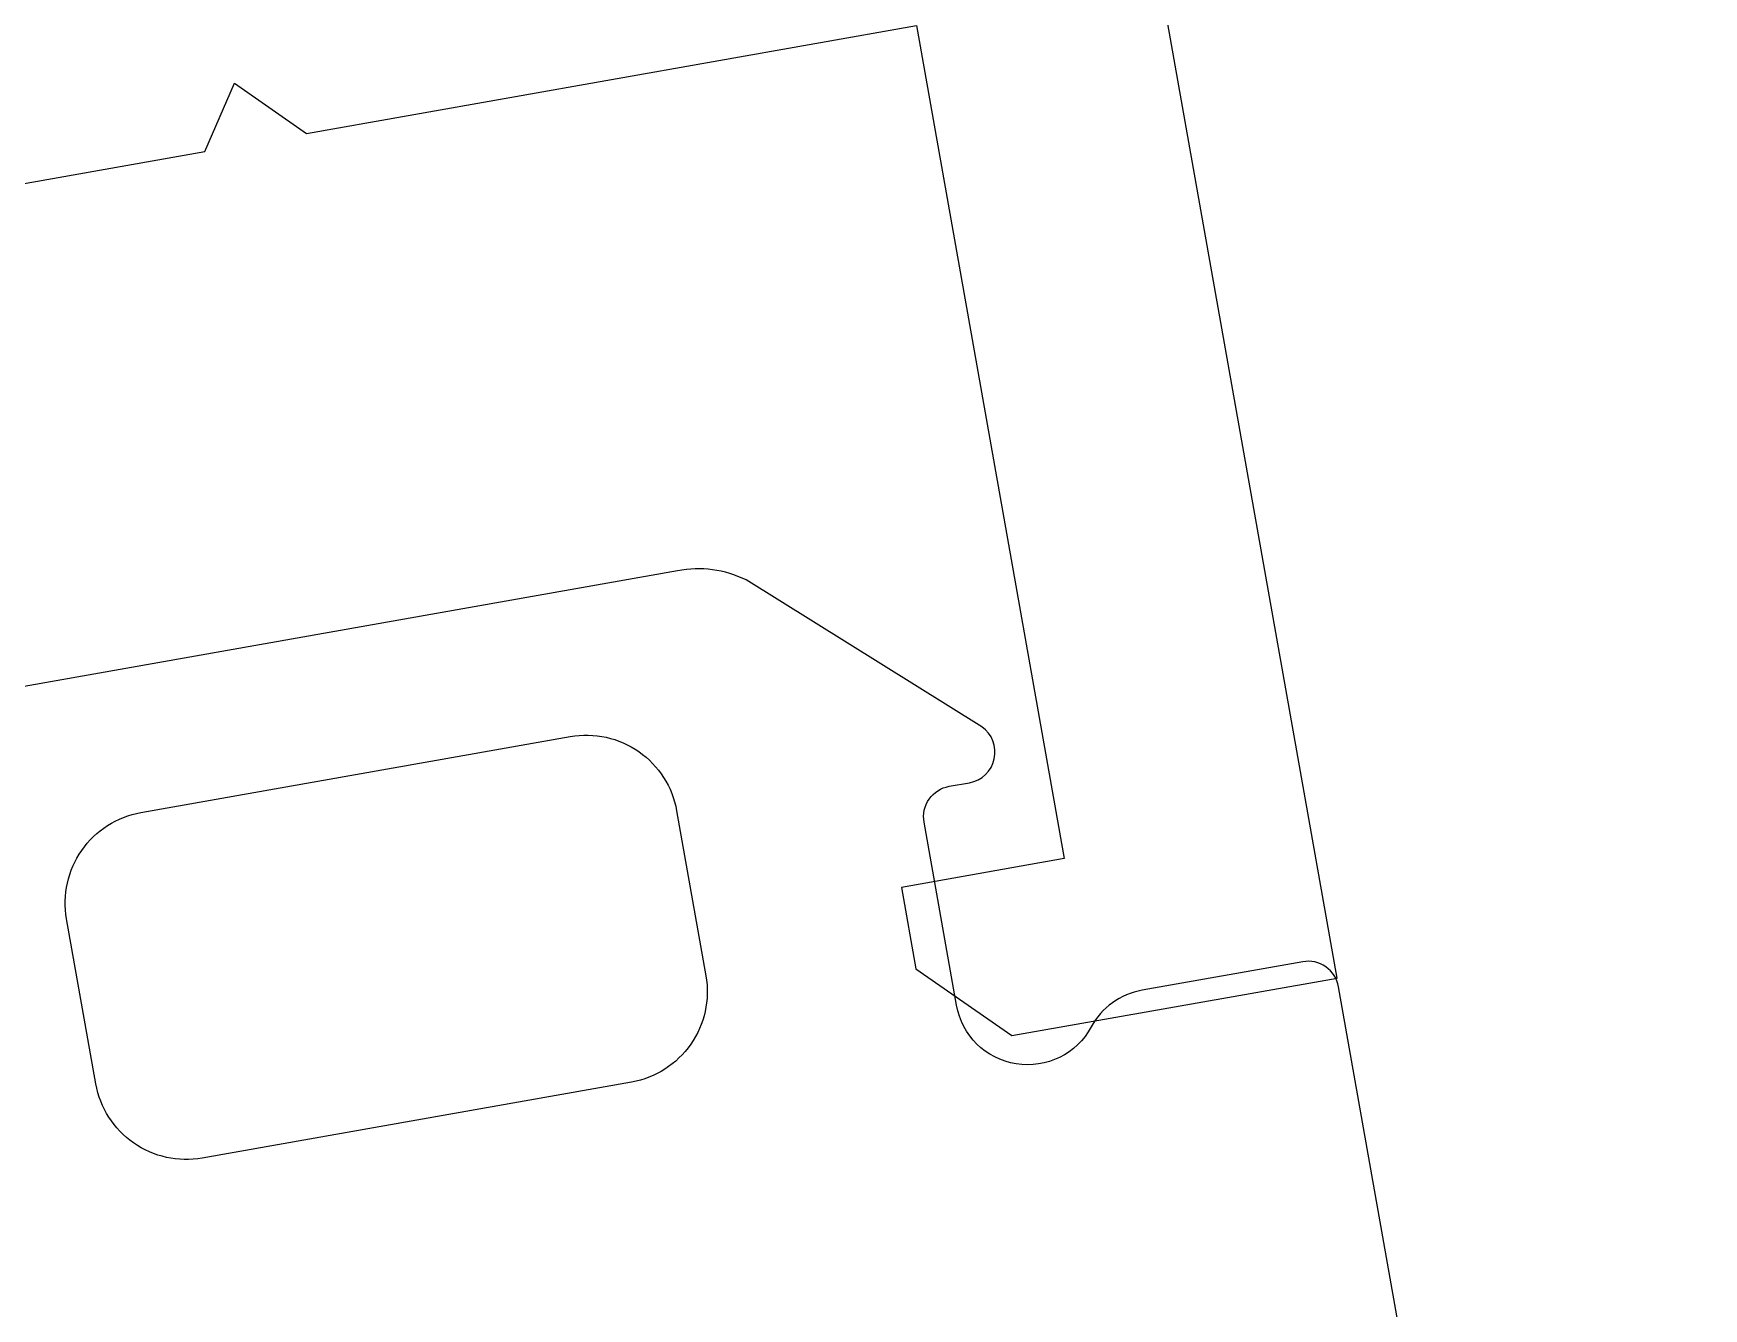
# Model space of a CAD drawing. Header units: millimetres. Extents: x -65527 to 8894748, y -37603 to 223697.
# Drawn here: x -31423.42 to -31413.55, y 101119.33 to 101126.86 of the extents above; entities that cross this region are included whole.
import ezdxf

# ---------------------------------------------------------------- set-up
doc = ezdxf.new("R2010")
doc.units = ezdxf.units.MM
doc.header["$LTSCALE"] = 10
doc.layers.add('Архитектура', color=251, linetype='Continuous')

msp = doc.modelspace()

# ---------------------------------------------------------------- linework, layer by layer
at = {"layer": 'Архитектура', "lineweight": 25, "transparency": 33554684}
for points in [[(-31426.1255, 101125.5015), (-31422.4039, 101126.1611), (-31422.2276, 101126.5638), (-31421.8036, 101126.2675), (-31418.202, 101126.9058), (-31417.3297, 101121.9837), (-31418.2901, 101121.8135), (-31418.205, 101121.3332), (-31417.6397, 101120.9382), (-31415.7188, 101121.2786), (-31416.7614, 101127.1611), (-31417.5745, 101128.2553), (-31420.1533, 101129.5317), (-31420.4147, 101129.6092), (-31424.8566, 101128.8219)], [(-31426.1255, 101125.5015), (-31422.4039, 101126.1611), (-31422.2276, 101126.5638), (-31421.8036, 101126.2675), (-31418.202, 101126.9058), (-31417.3297, 101121.9837), (-31418.2901, 101121.8135), (-31418.205, 101121.3332), (-31417.6397, 101120.9382), (-31415.7188, 101121.2786), (-31416.7614, 101127.1611), (-31417.5745, 101128.2553), (-31420.1533, 101129.5317), (-31420.4147, 101129.6092), (-31424.8566, 101128.8219)], [(-31426.1255, 101125.5015), (-31422.4039, 101126.1611), (-31422.2276, 101126.5638), (-31421.8036, 101126.2675), (-31418.202, 101126.9058), (-31417.3297, 101121.9837), (-31418.2901, 101121.8135), (-31418.205, 101121.3332), (-31417.6397, 101120.9382), (-31415.7188, 101121.2786), (-31416.7614, 101127.1611), (-31417.5745, 101128.2553), (-31420.1533, 101129.5317), (-31420.4147, 101129.6092), (-31424.8566, 101128.8219)], [(-31426.1255, 101125.5015), (-31422.4039, 101126.1611), (-31422.2276, 101126.5638), (-31421.8036, 101126.2675), (-31418.202, 101126.9058), (-31417.3297, 101121.9837), (-31418.2901, 101121.8135), (-31418.205, 101121.3332), (-31417.6397, 101120.9382), (-31415.7188, 101121.2786), (-31416.7614, 101127.1611), (-31417.5745, 101128.2553), (-31420.1533, 101129.5317), (-31420.4147, 101129.6092), (-31424.8566, 101128.8219)], [(-31426.1255, 101125.5015), (-31422.4039, 101126.1611), (-31422.2276, 101126.5638), (-31421.8036, 101126.2675), (-31418.202, 101126.9058), (-31417.3297, 101121.9837), (-31418.2901, 101121.8135), (-31418.205, 101121.3332), (-31417.6397, 101120.9382), (-31415.7188, 101121.2786), (-31416.7614, 101127.1611), (-31417.5745, 101128.2553), (-31420.1533, 101129.5317), (-31420.4147, 101129.6092), (-31424.8566, 101128.8219)], [(-31426.1255, 101125.5015), (-31422.4039, 101126.1611), (-31422.2276, 101126.5638), (-31421.8036, 101126.2675), (-31418.202, 101126.9058), (-31417.3297, 101121.9837), (-31418.2901, 101121.8135), (-31418.205, 101121.3332), (-31417.6397, 101120.9382), (-31415.7188, 101121.2786), (-31416.7614, 101127.1611), (-31417.5745, 101128.2553), (-31420.1533, 101129.5317), (-31420.4147, 101129.6092), (-31424.8566, 101128.8219)], [(-31426.1255, 101125.5015), (-31422.4039, 101126.1611), (-31422.2276, 101126.5638), (-31421.8036, 101126.2675), (-31418.202, 101126.9058), (-31417.3297, 101121.9837), (-31418.2901, 101121.8135), (-31418.205, 101121.3332), (-31417.6397, 101120.9382), (-31415.7188, 101121.2786), (-31416.7614, 101127.1611), (-31417.5745, 101128.2553), (-31420.1533, 101129.5317), (-31420.4147, 101129.6092), (-31424.8566, 101128.8219)], [(-31426.1255, 101125.5015), (-31422.4039, 101126.1611), (-31422.2276, 101126.5638), (-31421.8036, 101126.2675), (-31418.202, 101126.9058), (-31417.3297, 101121.9837), (-31418.2901, 101121.8135), (-31418.205, 101121.3332), (-31417.6397, 101120.9382), (-31415.7188, 101121.2786), (-31416.7614, 101127.1611), (-31417.5745, 101128.2553), (-31420.1533, 101129.5317), (-31420.4147, 101129.6092), (-31424.8566, 101128.8219)], [(-31426.1255, 101125.5015), (-31422.4039, 101126.1611), (-31422.2276, 101126.5638), (-31421.8036, 101126.2675), (-31418.202, 101126.9058), (-31417.3297, 101121.9837), (-31418.2901, 101121.8135), (-31418.205, 101121.3332), (-31417.6397, 101120.9382), (-31415.7188, 101121.2786), (-31416.7614, 101127.1611), (-31417.5745, 101128.2553), (-31420.1533, 101129.5317), (-31420.4147, 101129.6092), (-31424.8566, 101128.8219)], [(-31426.1255, 101125.5015), (-31422.4039, 101126.1611), (-31422.2276, 101126.5638), (-31421.8036, 101126.2675), (-31418.202, 101126.9058), (-31417.3297, 101121.9837), (-31418.2901, 101121.8135), (-31418.205, 101121.3332), (-31417.6397, 101120.9382), (-31415.7188, 101121.2786), (-31416.7614, 101127.1611), (-31417.5745, 101128.2553), (-31420.1533, 101129.5317), (-31420.4147, 101129.6092), (-31424.8566, 101128.8219)], [(-31426.1255, 101125.5015), (-31422.4039, 101126.1611), (-31422.2276, 101126.5638), (-31421.8036, 101126.2675), (-31418.202, 101126.9058), (-31417.3297, 101121.9837), (-31418.2901, 101121.8135), (-31418.205, 101121.3332), (-31417.6397, 101120.9382), (-31415.7188, 101121.2786), (-31416.7614, 101127.1611), (-31417.5745, 101128.2553), (-31420.1533, 101129.5317), (-31420.4147, 101129.6092), (-31424.8566, 101128.8219)], [(-31426.1255, 101125.5015), (-31422.4039, 101126.1611), (-31422.2276, 101126.5638), (-31421.8036, 101126.2675), (-31418.202, 101126.9058), (-31417.3297, 101121.9837), (-31418.2901, 101121.8135), (-31418.205, 101121.3332), (-31417.6397, 101120.9382), (-31415.7188, 101121.2786), (-31416.7614, 101127.1611), (-31417.5745, 101128.2553), (-31420.1533, 101129.5317), (-31420.4147, 101129.6092), (-31424.8566, 101128.8219)], [(-31426.1255, 101125.5015), (-31422.4039, 101126.1611), (-31422.2276, 101126.5638), (-31421.8036, 101126.2675), (-31418.202, 101126.9058), (-31417.3297, 101121.9837), (-31418.2901, 101121.8135), (-31418.205, 101121.3332), (-31417.6397, 101120.9382), (-31415.7188, 101121.2786), (-31416.7614, 101127.1611), (-31417.5745, 101128.2553), (-31420.1533, 101129.5317), (-31420.4147, 101129.6092), (-31424.8566, 101128.8219)], [(-31426.1255, 101125.5015), (-31422.4039, 101126.1611), (-31422.2276, 101126.5638), (-31421.8036, 101126.2675), (-31418.202, 101126.9058), (-31417.3297, 101121.9837), (-31418.2901, 101121.8135), (-31418.205, 101121.3332), (-31417.6397, 101120.9382), (-31415.7188, 101121.2786), (-31416.7614, 101127.1611), (-31417.5745, 101128.2553), (-31420.1533, 101129.5317), (-31420.4147, 101129.6092), (-31424.8566, 101128.8219)], [(-31426.1255, 101125.5015), (-31422.4039, 101126.1611), (-31422.2276, 101126.5638), (-31421.8036, 101126.2675), (-31418.202, 101126.9058), (-31417.3297, 101121.9837), (-31418.2901, 101121.8135), (-31418.205, 101121.3332), (-31417.6397, 101120.9382), (-31415.7188, 101121.2786), (-31416.7614, 101127.1611), (-31417.5745, 101128.2553), (-31420.1533, 101129.5317), (-31420.4147, 101129.6092), (-31424.8566, 101128.8219)], [(-31426.1255, 101125.5015), (-31422.4039, 101126.1611), (-31422.2276, 101126.5638), (-31421.8036, 101126.2675), (-31418.202, 101126.9058), (-31417.3297, 101121.9837), (-31418.2901, 101121.8135), (-31418.205, 101121.3332), (-31417.6397, 101120.9382), (-31415.7188, 101121.2786), (-31416.7614, 101127.1611), (-31417.5745, 101128.2553), (-31420.1533, 101129.5317), (-31420.4147, 101129.6092), (-31424.8566, 101128.8219)], [(-31426.1255, 101125.5015), (-31422.4039, 101126.1611), (-31422.2276, 101126.5638), (-31421.8036, 101126.2675), (-31418.202, 101126.9058), (-31417.3297, 101121.9837), (-31418.2901, 101121.8135), (-31418.205, 101121.3332), (-31417.6397, 101120.9382), (-31415.7188, 101121.2786), (-31416.7614, 101127.1611), (-31417.5745, 101128.2553), (-31420.1533, 101129.5317), (-31420.4147, 101129.6092), (-31424.8566, 101128.8219)], [(-31426.1255, 101125.5015), (-31422.4039, 101126.1611), (-31422.2276, 101126.5638), (-31421.8036, 101126.2675), (-31418.202, 101126.9058), (-31417.3297, 101121.9837), (-31418.2901, 101121.8135), (-31418.205, 101121.3332), (-31417.6397, 101120.9382), (-31415.7188, 101121.2786), (-31416.7614, 101127.1611), (-31417.5745, 101128.2553), (-31420.1533, 101129.5317), (-31420.4147, 101129.6092), (-31424.8566, 101128.8219)], [(-31426.1255, 101125.5015), (-31422.4039, 101126.1611), (-31422.2276, 101126.5638), (-31421.8036, 101126.2675), (-31418.202, 101126.9058), (-31417.3297, 101121.9837), (-31418.2901, 101121.8135), (-31418.205, 101121.3332), (-31417.6397, 101120.9382), (-31415.7188, 101121.2786), (-31416.7614, 101127.1611), (-31417.5745, 101128.2553), (-31420.1533, 101129.5317), (-31420.4147, 101129.6092), (-31424.8566, 101128.8219)], [(-31426.1255, 101125.5015), (-31422.4039, 101126.1611), (-31422.2276, 101126.5638), (-31421.8036, 101126.2675), (-31418.202, 101126.9058), (-31417.3297, 101121.9837), (-31418.2901, 101121.8135), (-31418.205, 101121.3332), (-31417.6397, 101120.9382), (-31415.7188, 101121.2786), (-31416.7614, 101127.1611), (-31417.5745, 101128.2553), (-31420.1533, 101129.5317), (-31420.4147, 101129.6092), (-31424.8566, 101128.8219)], [(-31426.1255, 101125.5015), (-31422.4039, 101126.1611), (-31422.2276, 101126.5638), (-31421.8036, 101126.2675), (-31418.202, 101126.9058), (-31417.3297, 101121.9837), (-31418.2901, 101121.8135), (-31418.205, 101121.3332), (-31417.6397, 101120.9382), (-31415.7188, 101121.2786), (-31416.7614, 101127.1611), (-31417.5745, 101128.2553), (-31420.1533, 101129.5317), (-31420.4147, 101129.6092), (-31424.8566, 101128.8219)], [(-31426.1255, 101125.5015), (-31422.4039, 101126.1611), (-31422.2276, 101126.5638), (-31421.8036, 101126.2675), (-31418.202, 101126.9058), (-31417.3297, 101121.9837), (-31418.2901, 101121.8135), (-31418.205, 101121.3332), (-31417.6397, 101120.9382), (-31415.7188, 101121.2786), (-31416.7614, 101127.1611), (-31417.5745, 101128.2553), (-31420.1533, 101129.5317), (-31420.4147, 101129.6092), (-31424.8566, 101128.8219)], [(-31426.1255, 101125.5015), (-31422.4039, 101126.1611), (-31422.2276, 101126.5638), (-31421.8036, 101126.2675), (-31418.202, 101126.9058), (-31417.3297, 101121.9837), (-31418.2901, 101121.8135), (-31418.205, 101121.3332), (-31417.6397, 101120.9382), (-31415.7188, 101121.2786), (-31416.7614, 101127.1611), (-31417.5745, 101128.2553), (-31420.1533, 101129.5317), (-31420.4147, 101129.6092), (-31424.8566, 101128.8219)], [(-31426.1255, 101125.5015), (-31422.4039, 101126.1611), (-31422.2276, 101126.5638), (-31421.8036, 101126.2675), (-31418.202, 101126.9058), (-31417.3297, 101121.9837), (-31418.2901, 101121.8135), (-31418.205, 101121.3332), (-31417.6397, 101120.9382), (-31415.7188, 101121.2786), (-31416.7614, 101127.1611), (-31417.5745, 101128.2553), (-31420.1533, 101129.5317), (-31420.4147, 101129.6092), (-31424.8566, 101128.8219)], [(-31426.1255, 101125.5015), (-31422.4039, 101126.1611), (-31422.2276, 101126.5638), (-31421.8036, 101126.2675), (-31418.202, 101126.9058), (-31417.3297, 101121.9837), (-31418.2901, 101121.8135), (-31418.205, 101121.3332), (-31417.6397, 101120.9382), (-31415.7188, 101121.2786), (-31416.7614, 101127.1611), (-31417.5745, 101128.2553), (-31420.1533, 101129.5317), (-31420.4147, 101129.6092), (-31424.8566, 101128.8219)], [(-31426.1255, 101125.5015), (-31422.4039, 101126.1611), (-31422.2276, 101126.5638), (-31421.8036, 101126.2675), (-31418.202, 101126.9058), (-31417.3297, 101121.9837), (-31418.2901, 101121.8135), (-31418.205, 101121.3332), (-31417.6397, 101120.9382), (-31415.7188, 101121.2786), (-31416.7614, 101127.1611), (-31417.5745, 101128.2553), (-31420.1533, 101129.5317), (-31420.4147, 101129.6092), (-31424.8566, 101128.8219)], [(-31426.1255, 101125.5015), (-31422.4039, 101126.1611), (-31422.2276, 101126.5638), (-31421.8036, 101126.2675), (-31418.202, 101126.9058), (-31417.3297, 101121.9837), (-31418.2901, 101121.8135), (-31418.205, 101121.3332), (-31417.6397, 101120.9382), (-31415.7188, 101121.2786), (-31416.7614, 101127.1611), (-31417.5745, 101128.2553), (-31420.1533, 101129.5317), (-31420.4147, 101129.6092), (-31424.8566, 101128.8219)], [(-31426.1255, 101125.5015), (-31422.4039, 101126.1611), (-31422.2276, 101126.5638), (-31421.8036, 101126.2675), (-31418.202, 101126.9058), (-31417.3297, 101121.9837), (-31418.2901, 101121.8135), (-31418.205, 101121.3332), (-31417.6397, 101120.9382), (-31415.7188, 101121.2786), (-31416.7614, 101127.1611), (-31417.5745, 101128.2553), (-31420.1533, 101129.5317), (-31420.4147, 101129.6092), (-31424.8566, 101128.8219)], [(-31426.1255, 101125.5015), (-31422.4039, 101126.1611), (-31422.2276, 101126.5638), (-31421.8036, 101126.2675), (-31418.202, 101126.9058), (-31417.3297, 101121.9837), (-31418.2901, 101121.8135), (-31418.205, 101121.3332), (-31417.6397, 101120.9382), (-31415.7188, 101121.2786), (-31416.7614, 101127.1611), (-31417.5745, 101128.2553), (-31420.1533, 101129.5317), (-31420.4147, 101129.6092), (-31424.8566, 101128.8219)], [(-31426.1255, 101125.5015), (-31422.4039, 101126.1611), (-31422.2276, 101126.5638), (-31421.8036, 101126.2675), (-31418.202, 101126.9058), (-31417.3297, 101121.9837), (-31418.2901, 101121.8135), (-31418.205, 101121.3332), (-31417.6397, 101120.9382), (-31415.7188, 101121.2786), (-31416.7614, 101127.1611), (-31417.5745, 101128.2553), (-31420.1533, 101129.5317), (-31420.4147, 101129.6092), (-31424.8566, 101128.8219)], [(-31426.1255, 101125.5015), (-31422.4039, 101126.1611), (-31422.2276, 101126.5638), (-31421.8036, 101126.2675), (-31418.202, 101126.9058), (-31417.3297, 101121.9837), (-31418.2901, 101121.8135), (-31418.205, 101121.3332), (-31417.6397, 101120.9382), (-31415.7188, 101121.2786), (-31416.7614, 101127.1611), (-31417.5745, 101128.2553), (-31420.1533, 101129.5317), (-31420.4147, 101129.6092), (-31424.8566, 101128.8219)], [(-31426.1255, 101125.5015), (-31422.4039, 101126.1611), (-31422.2276, 101126.5638), (-31421.8036, 101126.2675), (-31418.202, 101126.9058), (-31417.3297, 101121.9837), (-31418.2901, 101121.8135), (-31418.205, 101121.3332), (-31417.6397, 101120.9382), (-31415.7188, 101121.2786), (-31416.7614, 101127.1611), (-31417.5745, 101128.2553), (-31420.1533, 101129.5317), (-31420.4147, 101129.6092), (-31424.8566, 101128.8219)], [(-31426.1255, 101125.5015), (-31422.4039, 101126.1611), (-31422.2276, 101126.5638), (-31421.8036, 101126.2675), (-31418.202, 101126.9058), (-31417.3297, 101121.9837), (-31418.2901, 101121.8135), (-31418.205, 101121.3332), (-31417.6397, 101120.9382), (-31415.7188, 101121.2786), (-31416.7614, 101127.1611), (-31417.5745, 101128.2553), (-31420.1533, 101129.5317), (-31420.4147, 101129.6092), (-31424.8566, 101128.8219)], [(-31415.7096, 101121.2266), (-31415.7096, 101121.2266)], [(-31415.7096, 101121.2266), (-31415.7096, 101121.2266)], [(-31415.7096, 101121.2266), (-31415.7096, 101121.2266)], [(-31415.7096, 101121.2266), (-31415.7096, 101121.2266)], [(-31415.7096, 101121.2266), (-31415.7096, 101121.2266)], [(-31415.7096, 101121.2266), (-31415.7096, 101121.2266)], [(-31415.7096, 101121.2266), (-31415.7096, 101121.2266)], [(-31415.7096, 101121.2266), (-31415.7096, 101121.2266)], [(-31415.7096, 101121.2266), (-31415.7096, 101121.2266)], [(-31415.7096, 101121.2266), (-31415.7096, 101121.2266)], [(-31415.7096, 101121.2266), (-31415.7096, 101121.2266)], [(-31415.7096, 101121.2266), (-31415.7096, 101121.2266)], [(-31415.7096, 101121.2266), (-31415.7096, 101121.2266)], [(-31415.7096, 101121.2266), (-31415.7096, 101121.2266)], [(-31415.7096, 101121.2266), (-31415.7096, 101121.2266)], [(-31415.7096, 101121.2266), (-31415.7096, 101121.2266)], [(-31415.7096, 101121.2266), (-31415.7096, 101121.2266)], [(-31415.7096, 101121.2266), (-31415.7096, 101121.2266)], [(-31415.7096, 101121.2266), (-31415.7096, 101121.2266)], [(-31415.7096, 101121.2266), (-31415.7096, 101121.2266)], [(-31415.7096, 101121.2266), (-31415.7096, 101121.2266)], [(-31415.7096, 101121.2266), (-31415.7096, 101121.2266)], [(-31415.7096, 101121.2266), (-31415.7096, 101121.2266)], [(-31415.7096, 101121.2266), (-31415.7096, 101121.2266)], [(-31415.7096, 101121.2266), (-31415.7096, 101121.2266)], [(-31415.7096, 101121.2266), (-31415.7096, 101121.2266)], [(-31415.7096, 101121.2266), (-31415.7096, 101121.2266)], [(-31415.7096, 101121.2266), (-31415.7096, 101121.2266)], [(-31415.7096, 101121.2266), (-31415.7096, 101121.2266)], [(-31415.7096, 101121.2266), (-31415.7096, 101121.2266)], [(-31415.7096, 101121.2266), (-31415.7096, 101121.2266)], [(-31415.7096, 101121.2266), (-31415.7096, 101121.2266)]]:
    msp.add_lwpolyline(points, dxfattribs=at)
msp.add_lwpolyline([(-31414.1393, 101112.3668), (-31415.7096, 101121.2266, 0.414214), (-31415.9215, 101121.3748), (-31416.8695, 101121.2067, 0.228752), (-31417.1703, 101120.9897, -0.710164), (-31417.9658, 101121.1184), (-31418.1573, 101122.1989, -0.4144), (-31418.0091, 101122.4109), (-31417.8891, 101122.4321, 0.66825), (-31417.8163, 101122.7622), (-31419.2083, 101123.6298, 0.164348), (-31419.6122, 101123.6841), (-31423.6939, 101122.9607, 0.164348), (-31424.0546, 101122.7708), (-31425.0637, 101121.4776, 0.66825), (-31424.8819, 101121.1928), (-31424.7618, 101121.214, -0.4144), (-31424.5498, 101121.0659), (-31424.3583, 101119.9854, -0.710164), (-31425.0611, 101119.5912, 0.228752), (-31425.4182, 101119.6916), (-31426.4986, 101119.5001, 0.4144), (-31426.6468, 101119.2881)], format="xyb", dxfattribs=at)
msp.add_lwpolyline([(-31414.1393, 101112.3668), (-31415.7096, 101121.2266, 0.414214), (-31415.9215, 101121.3748), (-31416.8695, 101121.2067, 0.228752), (-31417.1703, 101120.9897, -0.710164), (-31417.9658, 101121.1184), (-31418.1573, 101122.1989, -0.4144), (-31418.0091, 101122.4109), (-31417.8891, 101122.4321, 0.66825), (-31417.8163, 101122.7622), (-31419.2083, 101123.6298, 0.164348), (-31419.6122, 101123.6841), (-31423.6939, 101122.9607, 0.164348), (-31424.0546, 101122.7708), (-31425.0637, 101121.4776, 0.66825), (-31424.8819, 101121.1928), (-31424.7618, 101121.214, -0.4144), (-31424.5498, 101121.0659), (-31424.3583, 101119.9854, -0.710164), (-31425.0611, 101119.5912, 0.228752), (-31425.4182, 101119.6916), (-31426.4986, 101119.5001, 0.4144), (-31426.6468, 101119.2881)], format="xyb", dxfattribs=at)
msp.add_lwpolyline([(-31414.1393, 101112.3668), (-31415.7096, 101121.2266, 0.414214), (-31415.9215, 101121.3748), (-31416.8695, 101121.2067, 0.228752), (-31417.1703, 101120.9897, -0.710164), (-31417.9658, 101121.1184), (-31418.1573, 101122.1989, -0.4144), (-31418.0091, 101122.4109), (-31417.8891, 101122.4321, 0.66825), (-31417.8163, 101122.7622), (-31419.2083, 101123.6298, 0.164348), (-31419.6122, 101123.6841), (-31423.6939, 101122.9607, 0.164348), (-31424.0546, 101122.7708), (-31425.0637, 101121.4776, 0.66825), (-31424.8819, 101121.1928), (-31424.7618, 101121.214, -0.4144), (-31424.5498, 101121.0659), (-31424.3583, 101119.9854, -0.710164), (-31425.0611, 101119.5912, 0.228752), (-31425.4182, 101119.6916), (-31426.4986, 101119.5001, 0.4144), (-31426.6468, 101119.2881)], format="xyb", dxfattribs=at)
msp.add_lwpolyline([(-31414.1393, 101112.3668), (-31415.7096, 101121.2266, 0.414214), (-31415.9215, 101121.3748), (-31416.8695, 101121.2067, 0.228752), (-31417.1703, 101120.9897, -0.710164), (-31417.9658, 101121.1184), (-31418.1573, 101122.1989, -0.4144), (-31418.0091, 101122.4109), (-31417.8891, 101122.4321, 0.66825), (-31417.8163, 101122.7622), (-31419.2083, 101123.6298, 0.164348), (-31419.6122, 101123.6841), (-31423.6939, 101122.9607, 0.164348), (-31424.0546, 101122.7708), (-31425.0637, 101121.4776, 0.66825), (-31424.8819, 101121.1928), (-31424.7618, 101121.214, -0.4144), (-31424.5498, 101121.0659), (-31424.3583, 101119.9854, -0.710164), (-31425.0611, 101119.5912, 0.228752), (-31425.4182, 101119.6916), (-31426.4986, 101119.5001, 0.4144), (-31426.6468, 101119.2881)], format="xyb", dxfattribs=at)
msp.add_lwpolyline([(-31414.1393, 101112.3668), (-31415.7096, 101121.2266, 0.414214), (-31415.9215, 101121.3748), (-31416.8695, 101121.2067, 0.228752), (-31417.1703, 101120.9897, -0.710164), (-31417.9658, 101121.1184), (-31418.1573, 101122.1989, -0.4144), (-31418.0091, 101122.4109), (-31417.8891, 101122.4321, 0.66825), (-31417.8163, 101122.7622), (-31419.2083, 101123.6298, 0.164348), (-31419.6122, 101123.6841), (-31423.6939, 101122.9607, 0.164348), (-31424.0546, 101122.7708), (-31425.0637, 101121.4776, 0.66825), (-31424.8819, 101121.1928), (-31424.7618, 101121.214, -0.4144), (-31424.5498, 101121.0659), (-31424.3583, 101119.9854, -0.710164), (-31425.0611, 101119.5912, 0.228752), (-31425.4182, 101119.6916), (-31426.4986, 101119.5001, 0.4144), (-31426.6468, 101119.2881)], format="xyb", dxfattribs=at)
msp.add_lwpolyline([(-31414.1393, 101112.3668), (-31415.7096, 101121.2266, 0.414214), (-31415.9215, 101121.3748), (-31416.8695, 101121.2067, 0.228752), (-31417.1703, 101120.9897, -0.710164), (-31417.9658, 101121.1184), (-31418.1573, 101122.1989, -0.4144), (-31418.0091, 101122.4109), (-31417.8891, 101122.4321, 0.66825), (-31417.8163, 101122.7622), (-31419.2083, 101123.6298, 0.164348), (-31419.6122, 101123.6841), (-31423.6939, 101122.9607, 0.164348), (-31424.0546, 101122.7708), (-31425.0637, 101121.4776, 0.66825), (-31424.8819, 101121.1928), (-31424.7618, 101121.214, -0.4144), (-31424.5498, 101121.0659), (-31424.3583, 101119.9854, -0.710164), (-31425.0611, 101119.5912, 0.228752), (-31425.4182, 101119.6916), (-31426.4986, 101119.5001, 0.4144), (-31426.6468, 101119.2881)], format="xyb", dxfattribs=at)
msp.add_lwpolyline([(-31414.1393, 101112.3668), (-31415.7096, 101121.2266, 0.414214), (-31415.9215, 101121.3748), (-31416.8695, 101121.2067, 0.228752), (-31417.1703, 101120.9897, -0.710164), (-31417.9658, 101121.1184), (-31418.1573, 101122.1989, -0.4144), (-31418.0091, 101122.4109), (-31417.8891, 101122.4321, 0.66825), (-31417.8163, 101122.7622), (-31419.2083, 101123.6298, 0.164348), (-31419.6122, 101123.6841), (-31423.6939, 101122.9607, 0.164348), (-31424.0546, 101122.7708), (-31425.0637, 101121.4776, 0.66825), (-31424.8819, 101121.1928), (-31424.7618, 101121.214, -0.4144), (-31424.5498, 101121.0659), (-31424.3583, 101119.9854, -0.710164), (-31425.0611, 101119.5912, 0.228752), (-31425.4182, 101119.6916), (-31426.4986, 101119.5001, 0.4144), (-31426.6468, 101119.2881)], format="xyb", dxfattribs=at)
msp.add_lwpolyline([(-31414.1393, 101112.3668), (-31415.7096, 101121.2266, 0.414214), (-31415.9215, 101121.3748), (-31416.8695, 101121.2067, 0.228752), (-31417.1703, 101120.9897, -0.710164), (-31417.9658, 101121.1184), (-31418.1573, 101122.1989, -0.4144), (-31418.0091, 101122.4109), (-31417.8891, 101122.4321, 0.66825), (-31417.8163, 101122.7622), (-31419.2083, 101123.6298, 0.164348), (-31419.6122, 101123.6841), (-31423.6939, 101122.9607, 0.164348), (-31424.0546, 101122.7708), (-31425.0637, 101121.4776, 0.66825), (-31424.8819, 101121.1928), (-31424.7618, 101121.214, -0.4144), (-31424.5498, 101121.0659), (-31424.3583, 101119.9854, -0.710164), (-31425.0611, 101119.5912, 0.228752), (-31425.4182, 101119.6916), (-31426.4986, 101119.5001, 0.4144), (-31426.6468, 101119.2881)], format="xyb", dxfattribs=at)
msp.add_lwpolyline([(-31414.1393, 101112.3668), (-31415.7096, 101121.2266, 0.414214), (-31415.9215, 101121.3748), (-31416.8695, 101121.2067, 0.228752), (-31417.1703, 101120.9897, -0.710164), (-31417.9658, 101121.1184), (-31418.1573, 101122.1989, -0.4144), (-31418.0091, 101122.4109), (-31417.8891, 101122.4321, 0.66825), (-31417.8163, 101122.7622), (-31419.2083, 101123.6298, 0.164348), (-31419.6122, 101123.6841), (-31423.6939, 101122.9607, 0.164348), (-31424.0546, 101122.7708), (-31425.0637, 101121.4776, 0.66825), (-31424.8819, 101121.1928), (-31424.7618, 101121.214, -0.4144), (-31424.5498, 101121.0659), (-31424.3583, 101119.9854, -0.710164), (-31425.0611, 101119.5912, 0.228752), (-31425.4182, 101119.6916), (-31426.4986, 101119.5001, 0.4144), (-31426.6468, 101119.2881)], format="xyb", dxfattribs=at)
msp.add_lwpolyline([(-31414.1393, 101112.3668), (-31415.7096, 101121.2266, 0.414214), (-31415.9215, 101121.3748), (-31416.8695, 101121.2067, 0.228752), (-31417.1703, 101120.9897, -0.710164), (-31417.9658, 101121.1184), (-31418.1573, 101122.1989, -0.4144), (-31418.0091, 101122.4109), (-31417.8891, 101122.4321, 0.66825), (-31417.8163, 101122.7622), (-31419.2083, 101123.6298, 0.164348), (-31419.6122, 101123.6841), (-31423.6939, 101122.9607, 0.164348), (-31424.0546, 101122.7708), (-31425.0637, 101121.4776, 0.66825), (-31424.8819, 101121.1928), (-31424.7618, 101121.214, -0.4144), (-31424.5498, 101121.0659), (-31424.3583, 101119.9854, -0.710164), (-31425.0611, 101119.5912, 0.228752), (-31425.4182, 101119.6916), (-31426.4986, 101119.5001, 0.4144), (-31426.6468, 101119.2881)], format="xyb", dxfattribs=at)
msp.add_lwpolyline([(-31414.1393, 101112.3668), (-31415.7096, 101121.2266, 0.414214), (-31415.9215, 101121.3748), (-31416.8695, 101121.2067, 0.228752), (-31417.1703, 101120.9897, -0.710164), (-31417.9658, 101121.1184), (-31418.1573, 101122.1989, -0.4144), (-31418.0091, 101122.4109), (-31417.8891, 101122.4321, 0.66825), (-31417.8163, 101122.7622), (-31419.2083, 101123.6298, 0.164348), (-31419.6122, 101123.6841), (-31423.6939, 101122.9607, 0.164348), (-31424.0546, 101122.7708), (-31425.0637, 101121.4776, 0.66825), (-31424.8819, 101121.1928), (-31424.7618, 101121.214, -0.4144), (-31424.5498, 101121.0659), (-31424.3583, 101119.9854, -0.710164), (-31425.0611, 101119.5912, 0.228752), (-31425.4182, 101119.6916), (-31426.4986, 101119.5001, 0.4144), (-31426.6468, 101119.2881)], format="xyb", dxfattribs=at)
msp.add_lwpolyline([(-31414.1393, 101112.3668), (-31415.7096, 101121.2266, 0.414214), (-31415.9215, 101121.3748), (-31416.8695, 101121.2067, 0.228752), (-31417.1703, 101120.9897, -0.710164), (-31417.9658, 101121.1184), (-31418.1573, 101122.1989, -0.4144), (-31418.0091, 101122.4109), (-31417.8891, 101122.4321, 0.66825), (-31417.8163, 101122.7622), (-31419.2083, 101123.6298, 0.164348), (-31419.6122, 101123.6841), (-31423.6939, 101122.9607, 0.164348), (-31424.0546, 101122.7708), (-31425.0637, 101121.4776, 0.66825), (-31424.8819, 101121.1928), (-31424.7618, 101121.214, -0.4144), (-31424.5498, 101121.0659), (-31424.3583, 101119.9854, -0.710164), (-31425.0611, 101119.5912, 0.228752), (-31425.4182, 101119.6916), (-31426.4986, 101119.5001, 0.4144), (-31426.6468, 101119.2881)], format="xyb", dxfattribs=at)
msp.add_lwpolyline([(-31414.1393, 101112.3668), (-31415.7096, 101121.2266, 0.414214), (-31415.9215, 101121.3748), (-31416.8695, 101121.2067, 0.228752), (-31417.1703, 101120.9897, -0.710164), (-31417.9658, 101121.1184), (-31418.1573, 101122.1989, -0.4144), (-31418.0091, 101122.4109), (-31417.8891, 101122.4321, 0.66825), (-31417.8163, 101122.7622), (-31419.2083, 101123.6298, 0.164348), (-31419.6122, 101123.6841), (-31423.6939, 101122.9607, 0.164348), (-31424.0546, 101122.7708), (-31425.0637, 101121.4776, 0.66825), (-31424.8819, 101121.1928), (-31424.7618, 101121.214, -0.4144), (-31424.5498, 101121.0659), (-31424.3583, 101119.9854, -0.710164), (-31425.0611, 101119.5912, 0.228752), (-31425.4182, 101119.6916), (-31426.4986, 101119.5001, 0.4144), (-31426.6468, 101119.2881)], format="xyb", dxfattribs=at)
msp.add_lwpolyline([(-31414.1393, 101112.3668), (-31415.7096, 101121.2266, 0.414214), (-31415.9215, 101121.3748), (-31416.8695, 101121.2067, 0.228752), (-31417.1703, 101120.9897, -0.710164), (-31417.9658, 101121.1184), (-31418.1573, 101122.1989, -0.4144), (-31418.0091, 101122.4109), (-31417.8891, 101122.4321, 0.66825), (-31417.8163, 101122.7622), (-31419.2083, 101123.6298, 0.164348), (-31419.6122, 101123.6841), (-31423.6939, 101122.9607, 0.164348), (-31424.0546, 101122.7708), (-31425.0637, 101121.4776, 0.66825), (-31424.8819, 101121.1928), (-31424.7618, 101121.214, -0.4144), (-31424.5498, 101121.0659), (-31424.3583, 101119.9854, -0.710164), (-31425.0611, 101119.5912, 0.228752), (-31425.4182, 101119.6916), (-31426.4986, 101119.5001, 0.4144), (-31426.6468, 101119.2881)], format="xyb", dxfattribs=at)
msp.add_lwpolyline([(-31414.1393, 101112.3668), (-31415.7096, 101121.2266, 0.414214), (-31415.9215, 101121.3748), (-31416.8695, 101121.2067, 0.228752), (-31417.1703, 101120.9897, -0.710164), (-31417.9658, 101121.1184), (-31418.1573, 101122.1989, -0.4144), (-31418.0091, 101122.4109), (-31417.8891, 101122.4321, 0.66825), (-31417.8163, 101122.7622), (-31419.2083, 101123.6298, 0.164348), (-31419.6122, 101123.6841), (-31423.6939, 101122.9607, 0.164348), (-31424.0546, 101122.7708), (-31425.0637, 101121.4776, 0.66825), (-31424.8819, 101121.1928), (-31424.7618, 101121.214, -0.4144), (-31424.5498, 101121.0659), (-31424.3583, 101119.9854, -0.710164), (-31425.0611, 101119.5912, 0.228752), (-31425.4182, 101119.6916), (-31426.4986, 101119.5001, 0.4144), (-31426.6468, 101119.2881)], format="xyb", dxfattribs=at)
msp.add_lwpolyline([(-31414.1393, 101112.3668), (-31415.7096, 101121.2266, 0.414214), (-31415.9215, 101121.3748), (-31416.8695, 101121.2067, 0.228752), (-31417.1703, 101120.9897, -0.710164), (-31417.9658, 101121.1184), (-31418.1573, 101122.1989, -0.4144), (-31418.0091, 101122.4109), (-31417.8891, 101122.4321, 0.66825), (-31417.8163, 101122.7622), (-31419.2083, 101123.6298, 0.164348), (-31419.6122, 101123.6841), (-31423.6939, 101122.9607, 0.164348), (-31424.0546, 101122.7708), (-31425.0637, 101121.4776, 0.66825), (-31424.8819, 101121.1928), (-31424.7618, 101121.214, -0.4144), (-31424.5498, 101121.0659), (-31424.3583, 101119.9854, -0.710164), (-31425.0611, 101119.5912, 0.228752), (-31425.4182, 101119.6916), (-31426.4986, 101119.5001, 0.4144), (-31426.6468, 101119.2881)], format="xyb", dxfattribs=at)
msp.add_lwpolyline([(-31414.1393, 101112.3668), (-31415.7096, 101121.2266, 0.414214), (-31415.9215, 101121.3748), (-31416.8695, 101121.2067, 0.228752), (-31417.1703, 101120.9897, -0.710164), (-31417.9658, 101121.1184), (-31418.1573, 101122.1989, -0.4144), (-31418.0091, 101122.4109), (-31417.8891, 101122.4321, 0.66825), (-31417.8163, 101122.7622), (-31419.2083, 101123.6298, 0.164348), (-31419.6122, 101123.6841), (-31423.6939, 101122.9607, 0.164348), (-31424.0546, 101122.7708), (-31425.0637, 101121.4776, 0.66825), (-31424.8819, 101121.1928), (-31424.7618, 101121.214, -0.4144), (-31424.5498, 101121.0659), (-31424.3583, 101119.9854, -0.710164), (-31425.0611, 101119.5912, 0.228752), (-31425.4182, 101119.6916), (-31426.4986, 101119.5001, 0.4144), (-31426.6468, 101119.2881)], format="xyb", dxfattribs=at)
msp.add_lwpolyline([(-31414.1393, 101112.3668), (-31415.7096, 101121.2266, 0.414214), (-31415.9215, 101121.3748), (-31416.8695, 101121.2067, 0.228752), (-31417.1703, 101120.9897, -0.710164), (-31417.9658, 101121.1184), (-31418.1573, 101122.1989, -0.4144), (-31418.0091, 101122.4109), (-31417.8891, 101122.4321, 0.66825), (-31417.8163, 101122.7622), (-31419.2083, 101123.6298, 0.164348), (-31419.6122, 101123.6841), (-31423.6939, 101122.9607, 0.164348), (-31424.0546, 101122.7708), (-31425.0637, 101121.4776, 0.66825), (-31424.8819, 101121.1928), (-31424.7618, 101121.214, -0.4144), (-31424.5498, 101121.0659), (-31424.3583, 101119.9854, -0.710164), (-31425.0611, 101119.5912, 0.228752), (-31425.4182, 101119.6916), (-31426.4986, 101119.5001, 0.4144), (-31426.6468, 101119.2881)], format="xyb", dxfattribs=at)
msp.add_lwpolyline([(-31414.1393, 101112.3668), (-31415.7096, 101121.2266, 0.414214), (-31415.9215, 101121.3748), (-31416.8695, 101121.2067, 0.228752), (-31417.1703, 101120.9897, -0.710164), (-31417.9658, 101121.1184), (-31418.1573, 101122.1989, -0.4144), (-31418.0091, 101122.4109), (-31417.8891, 101122.4321, 0.66825), (-31417.8163, 101122.7622), (-31419.2083, 101123.6298, 0.164348), (-31419.6122, 101123.6841), (-31423.6939, 101122.9607, 0.164348), (-31424.0546, 101122.7708), (-31425.0637, 101121.4776, 0.66825), (-31424.8819, 101121.1928), (-31424.7618, 101121.214, -0.4144), (-31424.5498, 101121.0659), (-31424.3583, 101119.9854, -0.710164), (-31425.0611, 101119.5912, 0.228752), (-31425.4182, 101119.6916), (-31426.4986, 101119.5001, 0.4144), (-31426.6468, 101119.2881)], format="xyb", dxfattribs=at)
msp.add_lwpolyline([(-31414.1393, 101112.3668), (-31415.7096, 101121.2266, 0.414214), (-31415.9215, 101121.3748), (-31416.8695, 101121.2067, 0.228752), (-31417.1703, 101120.9897, -0.710164), (-31417.9658, 101121.1184), (-31418.1573, 101122.1989, -0.4144), (-31418.0091, 101122.4109), (-31417.8891, 101122.4321, 0.66825), (-31417.8163, 101122.7622), (-31419.2083, 101123.6298, 0.164348), (-31419.6122, 101123.6841), (-31423.6939, 101122.9607, 0.164348), (-31424.0546, 101122.7708), (-31425.0637, 101121.4776, 0.66825), (-31424.8819, 101121.1928), (-31424.7618, 101121.214, -0.4144), (-31424.5498, 101121.0659), (-31424.3583, 101119.9854, -0.710164), (-31425.0611, 101119.5912, 0.228752), (-31425.4182, 101119.6916), (-31426.4986, 101119.5001, 0.4144), (-31426.6468, 101119.2881)], format="xyb", dxfattribs=at)
msp.add_lwpolyline([(-31414.1393, 101112.3668), (-31415.7096, 101121.2266, 0.414214), (-31415.9215, 101121.3748), (-31416.8695, 101121.2067, 0.228752), (-31417.1703, 101120.9897, -0.710164), (-31417.9658, 101121.1184), (-31418.1573, 101122.1989, -0.4144), (-31418.0091, 101122.4109), (-31417.8891, 101122.4321, 0.66825), (-31417.8163, 101122.7622), (-31419.2083, 101123.6298, 0.164348), (-31419.6122, 101123.6841), (-31423.6939, 101122.9607, 0.164348), (-31424.0546, 101122.7708), (-31425.0637, 101121.4776, 0.66825), (-31424.8819, 101121.1928), (-31424.7618, 101121.214, -0.4144), (-31424.5498, 101121.0659), (-31424.3583, 101119.9854, -0.710164), (-31425.0611, 101119.5912, 0.228752), (-31425.4182, 101119.6916), (-31426.4986, 101119.5001, 0.4144), (-31426.6468, 101119.2881)], format="xyb", dxfattribs=at)
msp.add_lwpolyline([(-31414.1393, 101112.3668), (-31415.7096, 101121.2266, 0.414214), (-31415.9215, 101121.3748), (-31416.8695, 101121.2067, 0.228752), (-31417.1703, 101120.9897, -0.710164), (-31417.9658, 101121.1184), (-31418.1573, 101122.1989, -0.4144), (-31418.0091, 101122.4109), (-31417.8891, 101122.4321, 0.66825), (-31417.8163, 101122.7622), (-31419.2083, 101123.6298, 0.164348), (-31419.6122, 101123.6841), (-31423.6939, 101122.9607, 0.164348), (-31424.0546, 101122.7708), (-31425.0637, 101121.4776, 0.66825), (-31424.8819, 101121.1928), (-31424.7618, 101121.214, -0.4144), (-31424.5498, 101121.0659), (-31424.3583, 101119.9854, -0.710164), (-31425.0611, 101119.5912, 0.228752), (-31425.4182, 101119.6916), (-31426.4986, 101119.5001, 0.4144), (-31426.6468, 101119.2881)], format="xyb", dxfattribs=at)
msp.add_lwpolyline([(-31414.1393, 101112.3668), (-31415.7096, 101121.2266, 0.414214), (-31415.9215, 101121.3748), (-31416.8695, 101121.2067, 0.228752), (-31417.1703, 101120.9897, -0.710164), (-31417.9658, 101121.1184), (-31418.1573, 101122.1989, -0.4144), (-31418.0091, 101122.4109), (-31417.8891, 101122.4321, 0.66825), (-31417.8163, 101122.7622), (-31419.2083, 101123.6298, 0.164348), (-31419.6122, 101123.6841), (-31423.6939, 101122.9607, 0.164348), (-31424.0546, 101122.7708), (-31425.0637, 101121.4776, 0.66825), (-31424.8819, 101121.1928), (-31424.7618, 101121.214, -0.4144), (-31424.5498, 101121.0659), (-31424.3583, 101119.9854, -0.710164), (-31425.0611, 101119.5912, 0.228752), (-31425.4182, 101119.6916), (-31426.4986, 101119.5001, 0.4144), (-31426.6468, 101119.2881)], format="xyb", dxfattribs=at)
msp.add_lwpolyline([(-31414.1393, 101112.3668), (-31415.7096, 101121.2266, 0.414214), (-31415.9215, 101121.3748), (-31416.8695, 101121.2067, 0.228752), (-31417.1703, 101120.9897, -0.710164), (-31417.9658, 101121.1184), (-31418.1573, 101122.1989, -0.4144), (-31418.0091, 101122.4109), (-31417.8891, 101122.4321, 0.66825), (-31417.8163, 101122.7622), (-31419.2083, 101123.6298, 0.164348), (-31419.6122, 101123.6841), (-31423.6939, 101122.9607, 0.164348), (-31424.0546, 101122.7708), (-31425.0637, 101121.4776, 0.66825), (-31424.8819, 101121.1928), (-31424.7618, 101121.214, -0.4144), (-31424.5498, 101121.0659), (-31424.3583, 101119.9854, -0.710164), (-31425.0611, 101119.5912, 0.228752), (-31425.4182, 101119.6916), (-31426.4986, 101119.5001, 0.4144), (-31426.6468, 101119.2881)], format="xyb", dxfattribs=at)
msp.add_lwpolyline([(-31414.1393, 101112.3668), (-31415.7096, 101121.2266, 0.414214), (-31415.9215, 101121.3748), (-31416.8695, 101121.2067, 0.228752), (-31417.1703, 101120.9897, -0.710164), (-31417.9658, 101121.1184), (-31418.1573, 101122.1989, -0.4144), (-31418.0091, 101122.4109), (-31417.8891, 101122.4321, 0.66825), (-31417.8163, 101122.7622), (-31419.2083, 101123.6298, 0.164348), (-31419.6122, 101123.6841), (-31423.6939, 101122.9607, 0.164348), (-31424.0546, 101122.7708), (-31425.0637, 101121.4776, 0.66825), (-31424.8819, 101121.1928), (-31424.7618, 101121.214, -0.4144), (-31424.5498, 101121.0659), (-31424.3583, 101119.9854, -0.710164), (-31425.0611, 101119.5912, 0.228752), (-31425.4182, 101119.6916), (-31426.4986, 101119.5001, 0.4144), (-31426.6468, 101119.2881)], format="xyb", dxfattribs=at)
msp.add_lwpolyline([(-31414.1393, 101112.3668), (-31415.7096, 101121.2266, 0.414214), (-31415.9215, 101121.3748), (-31416.8695, 101121.2067, 0.228752), (-31417.1703, 101120.9897, -0.710164), (-31417.9658, 101121.1184), (-31418.1573, 101122.1989, -0.4144), (-31418.0091, 101122.4109), (-31417.8891, 101122.4321, 0.66825), (-31417.8163, 101122.7622), (-31419.2083, 101123.6298, 0.164348), (-31419.6122, 101123.6841), (-31423.6939, 101122.9607, 0.164348), (-31424.0546, 101122.7708), (-31425.0637, 101121.4776, 0.66825), (-31424.8819, 101121.1928), (-31424.7618, 101121.214, -0.4144), (-31424.5498, 101121.0659), (-31424.3583, 101119.9854, -0.710164), (-31425.0611, 101119.5912, 0.228752), (-31425.4182, 101119.6916), (-31426.4986, 101119.5001, 0.4144), (-31426.6468, 101119.2881)], format="xyb", dxfattribs=at)
msp.add_lwpolyline([(-31414.1393, 101112.3668), (-31415.7096, 101121.2266, 0.414214), (-31415.9215, 101121.3748), (-31416.8695, 101121.2067, 0.228752), (-31417.1703, 101120.9897, -0.710164), (-31417.9658, 101121.1184), (-31418.1573, 101122.1989, -0.4144), (-31418.0091, 101122.4109), (-31417.8891, 101122.4321, 0.66825), (-31417.8163, 101122.7622), (-31419.2083, 101123.6298, 0.164348), (-31419.6122, 101123.6841), (-31423.6939, 101122.9607, 0.164348), (-31424.0546, 101122.7708), (-31425.0637, 101121.4776, 0.66825), (-31424.8819, 101121.1928), (-31424.7618, 101121.214, -0.4144), (-31424.5498, 101121.0659), (-31424.3583, 101119.9854, -0.710164), (-31425.0611, 101119.5912, 0.228752), (-31425.4182, 101119.6916), (-31426.4986, 101119.5001, 0.4144), (-31426.6468, 101119.2881)], format="xyb", dxfattribs=at)
msp.add_lwpolyline([(-31414.1393, 101112.3668), (-31415.7096, 101121.2266, 0.414214), (-31415.9215, 101121.3748), (-31416.8695, 101121.2067, 0.228752), (-31417.1703, 101120.9897, -0.710164), (-31417.9658, 101121.1184), (-31418.1573, 101122.1989, -0.4144), (-31418.0091, 101122.4109), (-31417.8891, 101122.4321, 0.66825), (-31417.8163, 101122.7622), (-31419.2083, 101123.6298, 0.164348), (-31419.6122, 101123.6841), (-31423.6939, 101122.9607, 0.164348), (-31424.0546, 101122.7708), (-31425.0637, 101121.4776, 0.66825), (-31424.8819, 101121.1928), (-31424.7618, 101121.214, -0.4144), (-31424.5498, 101121.0659), (-31424.3583, 101119.9854, -0.710164), (-31425.0611, 101119.5912, 0.228752), (-31425.4182, 101119.6916), (-31426.4986, 101119.5001, 0.4144), (-31426.6468, 101119.2881)], format="xyb", dxfattribs=at)
msp.add_lwpolyline([(-31414.1393, 101112.3668), (-31415.7096, 101121.2266, 0.414214), (-31415.9215, 101121.3748), (-31416.8695, 101121.2067, 0.228752), (-31417.1703, 101120.9897, -0.710164), (-31417.9658, 101121.1184), (-31418.1573, 101122.1989, -0.4144), (-31418.0091, 101122.4109), (-31417.8891, 101122.4321, 0.66825), (-31417.8163, 101122.7622), (-31419.2083, 101123.6298, 0.164348), (-31419.6122, 101123.6841), (-31423.6939, 101122.9607, 0.164348), (-31424.0546, 101122.7708), (-31425.0637, 101121.4776, 0.66825), (-31424.8819, 101121.1928), (-31424.7618, 101121.214, -0.4144), (-31424.5498, 101121.0659), (-31424.3583, 101119.9854, -0.710164), (-31425.0611, 101119.5912, 0.228752), (-31425.4182, 101119.6916), (-31426.4986, 101119.5001, 0.4144), (-31426.6468, 101119.2881)], format="xyb", dxfattribs=at)
msp.add_lwpolyline([(-31414.1393, 101112.3668), (-31415.7096, 101121.2266, 0.414214), (-31415.9215, 101121.3748), (-31416.8695, 101121.2067, 0.228752), (-31417.1703, 101120.9897, -0.710164), (-31417.9658, 101121.1184), (-31418.1573, 101122.1989, -0.4144), (-31418.0091, 101122.4109), (-31417.8891, 101122.4321, 0.66825), (-31417.8163, 101122.7622), (-31419.2083, 101123.6298, 0.164348), (-31419.6122, 101123.6841), (-31423.6939, 101122.9607, 0.164348), (-31424.0546, 101122.7708), (-31425.0637, 101121.4776, 0.66825), (-31424.8819, 101121.1928), (-31424.7618, 101121.214, -0.4144), (-31424.5498, 101121.0659), (-31424.3583, 101119.9854, -0.710164), (-31425.0611, 101119.5912, 0.228752), (-31425.4182, 101119.6916), (-31426.4986, 101119.5001, 0.4144), (-31426.6468, 101119.2881)], format="xyb", dxfattribs=at)
msp.add_lwpolyline([(-31414.1393, 101112.3668), (-31415.7096, 101121.2266, 0.414214), (-31415.9215, 101121.3748), (-31416.8695, 101121.2067, 0.228752), (-31417.1703, 101120.9897, -0.710164), (-31417.9658, 101121.1184), (-31418.1573, 101122.1989, -0.4144), (-31418.0091, 101122.4109), (-31417.8891, 101122.4321, 0.66825), (-31417.8163, 101122.7622), (-31419.2083, 101123.6298, 0.164348), (-31419.6122, 101123.6841), (-31423.6939, 101122.9607, 0.164348), (-31424.0546, 101122.7708), (-31425.0637, 101121.4776, 0.66825), (-31424.8819, 101121.1928), (-31424.7618, 101121.214, -0.4144), (-31424.5498, 101121.0659), (-31424.3583, 101119.9854, -0.710164), (-31425.0611, 101119.5912, 0.228752), (-31425.4182, 101119.6916), (-31426.4986, 101119.5001, 0.4144), (-31426.6468, 101119.2881)], format="xyb", dxfattribs=at)
msp.add_lwpolyline([(-31414.1393, 101112.3668), (-31415.7096, 101121.2266, 0.414214), (-31415.9215, 101121.3748), (-31416.8695, 101121.2067, 0.228752), (-31417.1703, 101120.9897, -0.710164), (-31417.9658, 101121.1184), (-31418.1573, 101122.1989, -0.4144), (-31418.0091, 101122.4109), (-31417.8891, 101122.4321, 0.66825), (-31417.8163, 101122.7622), (-31419.2083, 101123.6298, 0.164348), (-31419.6122, 101123.6841), (-31423.6939, 101122.9607, 0.164348), (-31424.0546, 101122.7708), (-31425.0637, 101121.4776, 0.66825), (-31424.8819, 101121.1928), (-31424.7618, 101121.214, -0.4144), (-31424.5498, 101121.0659), (-31424.3583, 101119.9854, -0.710164), (-31425.0611, 101119.5912, 0.228752), (-31425.4182, 101119.6916), (-31426.4986, 101119.5001, 0.4144), (-31426.6468, 101119.2881)], format="xyb", dxfattribs=at)
msp.add_lwpolyline([(-31422.7811, 101122.2558), (-31420.2458, 101122.7051, -0.414214), (-31419.6181, 101122.2664), (-31419.4454, 101121.2919, -0.414214), (-31419.8841, 101120.6642), (-31422.4193, 101120.2148, -0.414214), (-31423.047, 101120.6535), (-31423.2197, 101121.6281, -0.414214)], format="xyb", close=True, dxfattribs=at)
msp.add_lwpolyline([(-31422.7811, 101122.2558), (-31420.2458, 101122.7051, -0.414214), (-31419.6181, 101122.2664), (-31419.4454, 101121.2919, -0.414214), (-31419.8841, 101120.6642), (-31422.4193, 101120.2148, -0.414214), (-31423.047, 101120.6535), (-31423.2197, 101121.6281, -0.414214)], format="xyb", close=True, dxfattribs=at)
msp.add_lwpolyline([(-31422.7811, 101122.2558), (-31420.2458, 101122.7051, -0.414214), (-31419.6181, 101122.2664), (-31419.4454, 101121.2919, -0.414214), (-31419.8841, 101120.6642), (-31422.4193, 101120.2148, -0.414214), (-31423.047, 101120.6535), (-31423.2197, 101121.6281, -0.414214)], format="xyb", close=True, dxfattribs=at)
msp.add_lwpolyline([(-31422.7811, 101122.2558), (-31420.2458, 101122.7051, -0.414214), (-31419.6181, 101122.2664), (-31419.4454, 101121.2919, -0.414214), (-31419.8841, 101120.6642), (-31422.4193, 101120.2148, -0.414214), (-31423.047, 101120.6535), (-31423.2197, 101121.6281, -0.414214)], format="xyb", close=True, dxfattribs=at)
msp.add_lwpolyline([(-31422.7811, 101122.2558), (-31420.2458, 101122.7051, -0.414214), (-31419.6181, 101122.2664), (-31419.4454, 101121.2919, -0.414214), (-31419.8841, 101120.6642), (-31422.4193, 101120.2148, -0.414214), (-31423.047, 101120.6535), (-31423.2197, 101121.6281, -0.414214)], format="xyb", close=True, dxfattribs=at)
msp.add_lwpolyline([(-31422.7811, 101122.2558), (-31420.2458, 101122.7051, -0.414214), (-31419.6181, 101122.2664), (-31419.4454, 101121.2919, -0.414214), (-31419.8841, 101120.6642), (-31422.4193, 101120.2148, -0.414214), (-31423.047, 101120.6535), (-31423.2197, 101121.6281, -0.414214)], format="xyb", close=True, dxfattribs=at)
msp.add_lwpolyline([(-31422.7811, 101122.2558), (-31420.2458, 101122.7051, -0.414214), (-31419.6181, 101122.2664), (-31419.4454, 101121.2919, -0.414214), (-31419.8841, 101120.6642), (-31422.4193, 101120.2148, -0.414214), (-31423.047, 101120.6535), (-31423.2197, 101121.6281, -0.414214)], format="xyb", close=True, dxfattribs=at)
msp.add_lwpolyline([(-31422.7811, 101122.2558), (-31420.2458, 101122.7051, -0.414214), (-31419.6181, 101122.2664), (-31419.4454, 101121.2919, -0.414214), (-31419.8841, 101120.6642), (-31422.4193, 101120.2148, -0.414214), (-31423.047, 101120.6535), (-31423.2197, 101121.6281, -0.414214)], format="xyb", close=True, dxfattribs=at)
msp.add_lwpolyline([(-31422.7811, 101122.2558), (-31420.2458, 101122.7051, -0.414214), (-31419.6181, 101122.2664), (-31419.4454, 101121.2919, -0.414214), (-31419.8841, 101120.6642), (-31422.4193, 101120.2148, -0.414214), (-31423.047, 101120.6535), (-31423.2197, 101121.6281, -0.414214)], format="xyb", close=True, dxfattribs=at)
msp.add_lwpolyline([(-31422.7811, 101122.2558), (-31420.2458, 101122.7051, -0.414214), (-31419.6181, 101122.2664), (-31419.4454, 101121.2919, -0.414214), (-31419.8841, 101120.6642), (-31422.4193, 101120.2148, -0.414214), (-31423.047, 101120.6535), (-31423.2197, 101121.6281, -0.414214)], format="xyb", close=True, dxfattribs=at)
msp.add_lwpolyline([(-31422.7811, 101122.2558), (-31420.2458, 101122.7051, -0.414214), (-31419.6181, 101122.2664), (-31419.4454, 101121.2919, -0.414214), (-31419.8841, 101120.6642), (-31422.4193, 101120.2148, -0.414214), (-31423.047, 101120.6535), (-31423.2197, 101121.6281, -0.414214)], format="xyb", close=True, dxfattribs=at)
msp.add_lwpolyline([(-31422.7811, 101122.2558), (-31420.2458, 101122.7051, -0.414214), (-31419.6181, 101122.2664), (-31419.4454, 101121.2919, -0.414214), (-31419.8841, 101120.6642), (-31422.4193, 101120.2148, -0.414214), (-31423.047, 101120.6535), (-31423.2197, 101121.6281, -0.414214)], format="xyb", close=True, dxfattribs=at)
msp.add_lwpolyline([(-31422.7811, 101122.2558), (-31420.2458, 101122.7051, -0.414214), (-31419.6181, 101122.2664), (-31419.4454, 101121.2919, -0.414214), (-31419.8841, 101120.6642), (-31422.4193, 101120.2148, -0.414214), (-31423.047, 101120.6535), (-31423.2197, 101121.6281, -0.414214)], format="xyb", close=True, dxfattribs=at)
msp.add_lwpolyline([(-31422.7811, 101122.2558), (-31420.2458, 101122.7051, -0.414214), (-31419.6181, 101122.2664), (-31419.4454, 101121.2919, -0.414214), (-31419.8841, 101120.6642), (-31422.4193, 101120.2148, -0.414214), (-31423.047, 101120.6535), (-31423.2197, 101121.6281, -0.414214)], format="xyb", close=True, dxfattribs=at)
msp.add_lwpolyline([(-31422.7811, 101122.2558), (-31420.2458, 101122.7051, -0.414214), (-31419.6181, 101122.2664), (-31419.4454, 101121.2919, -0.414214), (-31419.8841, 101120.6642), (-31422.4193, 101120.2148, -0.414214), (-31423.047, 101120.6535), (-31423.2197, 101121.6281, -0.414214)], format="xyb", close=True, dxfattribs=at)
msp.add_lwpolyline([(-31422.7811, 101122.2558), (-31420.2458, 101122.7051, -0.414214), (-31419.6181, 101122.2664), (-31419.4454, 101121.2919, -0.414214), (-31419.8841, 101120.6642), (-31422.4193, 101120.2148, -0.414214), (-31423.047, 101120.6535), (-31423.2197, 101121.6281, -0.414214)], format="xyb", close=True, dxfattribs=at)
msp.add_lwpolyline([(-31422.7811, 101122.2558), (-31420.2458, 101122.7051, -0.414214), (-31419.6181, 101122.2664), (-31419.4454, 101121.2919, -0.414214), (-31419.8841, 101120.6642), (-31422.4193, 101120.2148, -0.414214), (-31423.047, 101120.6535), (-31423.2197, 101121.6281, -0.414214)], format="xyb", close=True, dxfattribs=at)
msp.add_lwpolyline([(-31422.7811, 101122.2558), (-31420.2458, 101122.7051, -0.414214), (-31419.6181, 101122.2664), (-31419.4454, 101121.2919, -0.414214), (-31419.8841, 101120.6642), (-31422.4193, 101120.2148, -0.414214), (-31423.047, 101120.6535), (-31423.2197, 101121.6281, -0.414214)], format="xyb", close=True, dxfattribs=at)
msp.add_lwpolyline([(-31422.7811, 101122.2558), (-31420.2458, 101122.7051, -0.414214), (-31419.6181, 101122.2664), (-31419.4454, 101121.2919, -0.414214), (-31419.8841, 101120.6642), (-31422.4193, 101120.2148, -0.414214), (-31423.047, 101120.6535), (-31423.2197, 101121.6281, -0.414214)], format="xyb", close=True, dxfattribs=at)
msp.add_lwpolyline([(-31422.7811, 101122.2558), (-31420.2458, 101122.7051, -0.414214), (-31419.6181, 101122.2664), (-31419.4454, 101121.2919, -0.414214), (-31419.8841, 101120.6642), (-31422.4193, 101120.2148, -0.414214), (-31423.047, 101120.6535), (-31423.2197, 101121.6281, -0.414214)], format="xyb", close=True, dxfattribs=at)
msp.add_lwpolyline([(-31422.7811, 101122.2558), (-31420.2458, 101122.7051, -0.414214), (-31419.6181, 101122.2664), (-31419.4454, 101121.2919, -0.414214), (-31419.8841, 101120.6642), (-31422.4193, 101120.2148, -0.414214), (-31423.047, 101120.6535), (-31423.2197, 101121.6281, -0.414214)], format="xyb", close=True, dxfattribs=at)
msp.add_lwpolyline([(-31422.7811, 101122.2558), (-31420.2458, 101122.7051, -0.414214), (-31419.6181, 101122.2664), (-31419.4454, 101121.2919, -0.414214), (-31419.8841, 101120.6642), (-31422.4193, 101120.2148, -0.414214), (-31423.047, 101120.6535), (-31423.2197, 101121.6281, -0.414214)], format="xyb", close=True, dxfattribs=at)
msp.add_lwpolyline([(-31422.7811, 101122.2558), (-31420.2458, 101122.7051, -0.414214), (-31419.6181, 101122.2664), (-31419.4454, 101121.2919, -0.414214), (-31419.8841, 101120.6642), (-31422.4193, 101120.2148, -0.414214), (-31423.047, 101120.6535), (-31423.2197, 101121.6281, -0.414214)], format="xyb", close=True, dxfattribs=at)
msp.add_lwpolyline([(-31422.7811, 101122.2558), (-31420.2458, 101122.7051, -0.414214), (-31419.6181, 101122.2664), (-31419.4454, 101121.2919, -0.414214), (-31419.8841, 101120.6642), (-31422.4193, 101120.2148, -0.414214), (-31423.047, 101120.6535), (-31423.2197, 101121.6281, -0.414214)], format="xyb", close=True, dxfattribs=at)
msp.add_lwpolyline([(-31422.7811, 101122.2558), (-31420.2458, 101122.7051, -0.414214), (-31419.6181, 101122.2664), (-31419.4454, 101121.2919, -0.414214), (-31419.8841, 101120.6642), (-31422.4193, 101120.2148, -0.414214), (-31423.047, 101120.6535), (-31423.2197, 101121.6281, -0.414214)], format="xyb", close=True, dxfattribs=at)
msp.add_lwpolyline([(-31422.7811, 101122.2558), (-31420.2458, 101122.7051, -0.414214), (-31419.6181, 101122.2664), (-31419.4454, 101121.2919, -0.414214), (-31419.8841, 101120.6642), (-31422.4193, 101120.2148, -0.414214), (-31423.047, 101120.6535), (-31423.2197, 101121.6281, -0.414214)], format="xyb", close=True, dxfattribs=at)
msp.add_lwpolyline([(-31422.7811, 101122.2558), (-31420.2458, 101122.7051, -0.414214), (-31419.6181, 101122.2664), (-31419.4454, 101121.2919, -0.414214), (-31419.8841, 101120.6642), (-31422.4193, 101120.2148, -0.414214), (-31423.047, 101120.6535), (-31423.2197, 101121.6281, -0.414214)], format="xyb", close=True, dxfattribs=at)
msp.add_lwpolyline([(-31422.7811, 101122.2558), (-31420.2458, 101122.7051, -0.414214), (-31419.6181, 101122.2664), (-31419.4454, 101121.2919, -0.414214), (-31419.8841, 101120.6642), (-31422.4193, 101120.2148, -0.414214), (-31423.047, 101120.6535), (-31423.2197, 101121.6281, -0.414214)], format="xyb", close=True, dxfattribs=at)
msp.add_lwpolyline([(-31422.7811, 101122.2558), (-31420.2458, 101122.7051, -0.414214), (-31419.6181, 101122.2664), (-31419.4454, 101121.2919, -0.414214), (-31419.8841, 101120.6642), (-31422.4193, 101120.2148, -0.414214), (-31423.047, 101120.6535), (-31423.2197, 101121.6281, -0.414214)], format="xyb", close=True, dxfattribs=at)
msp.add_lwpolyline([(-31422.7811, 101122.2558), (-31420.2458, 101122.7051, -0.414214), (-31419.6181, 101122.2664), (-31419.4454, 101121.2919, -0.414214), (-31419.8841, 101120.6642), (-31422.4193, 101120.2148, -0.414214), (-31423.047, 101120.6535), (-31423.2197, 101121.6281, -0.414214)], format="xyb", close=True, dxfattribs=at)
msp.add_lwpolyline([(-31422.7811, 101122.2558), (-31420.2458, 101122.7051, -0.414214), (-31419.6181, 101122.2664), (-31419.4454, 101121.2919, -0.414214), (-31419.8841, 101120.6642), (-31422.4193, 101120.2148, -0.414214), (-31423.047, 101120.6535), (-31423.2197, 101121.6281, -0.414214)], format="xyb", close=True, dxfattribs=at)
msp.add_lwpolyline([(-31422.7811, 101122.2558), (-31420.2458, 101122.7051, -0.414214), (-31419.6181, 101122.2664), (-31419.4454, 101121.2919, -0.414214), (-31419.8841, 101120.6642), (-31422.4193, 101120.2148, -0.414214), (-31423.047, 101120.6535), (-31423.2197, 101121.6281, -0.414214)], format="xyb", close=True, dxfattribs=at)
msp.add_arc((-31935.6492, 110639.7931), 9778.6546, 272.59254797, 356.63539137, dxfattribs=at)

doc.saveas('drawing.dxf')
